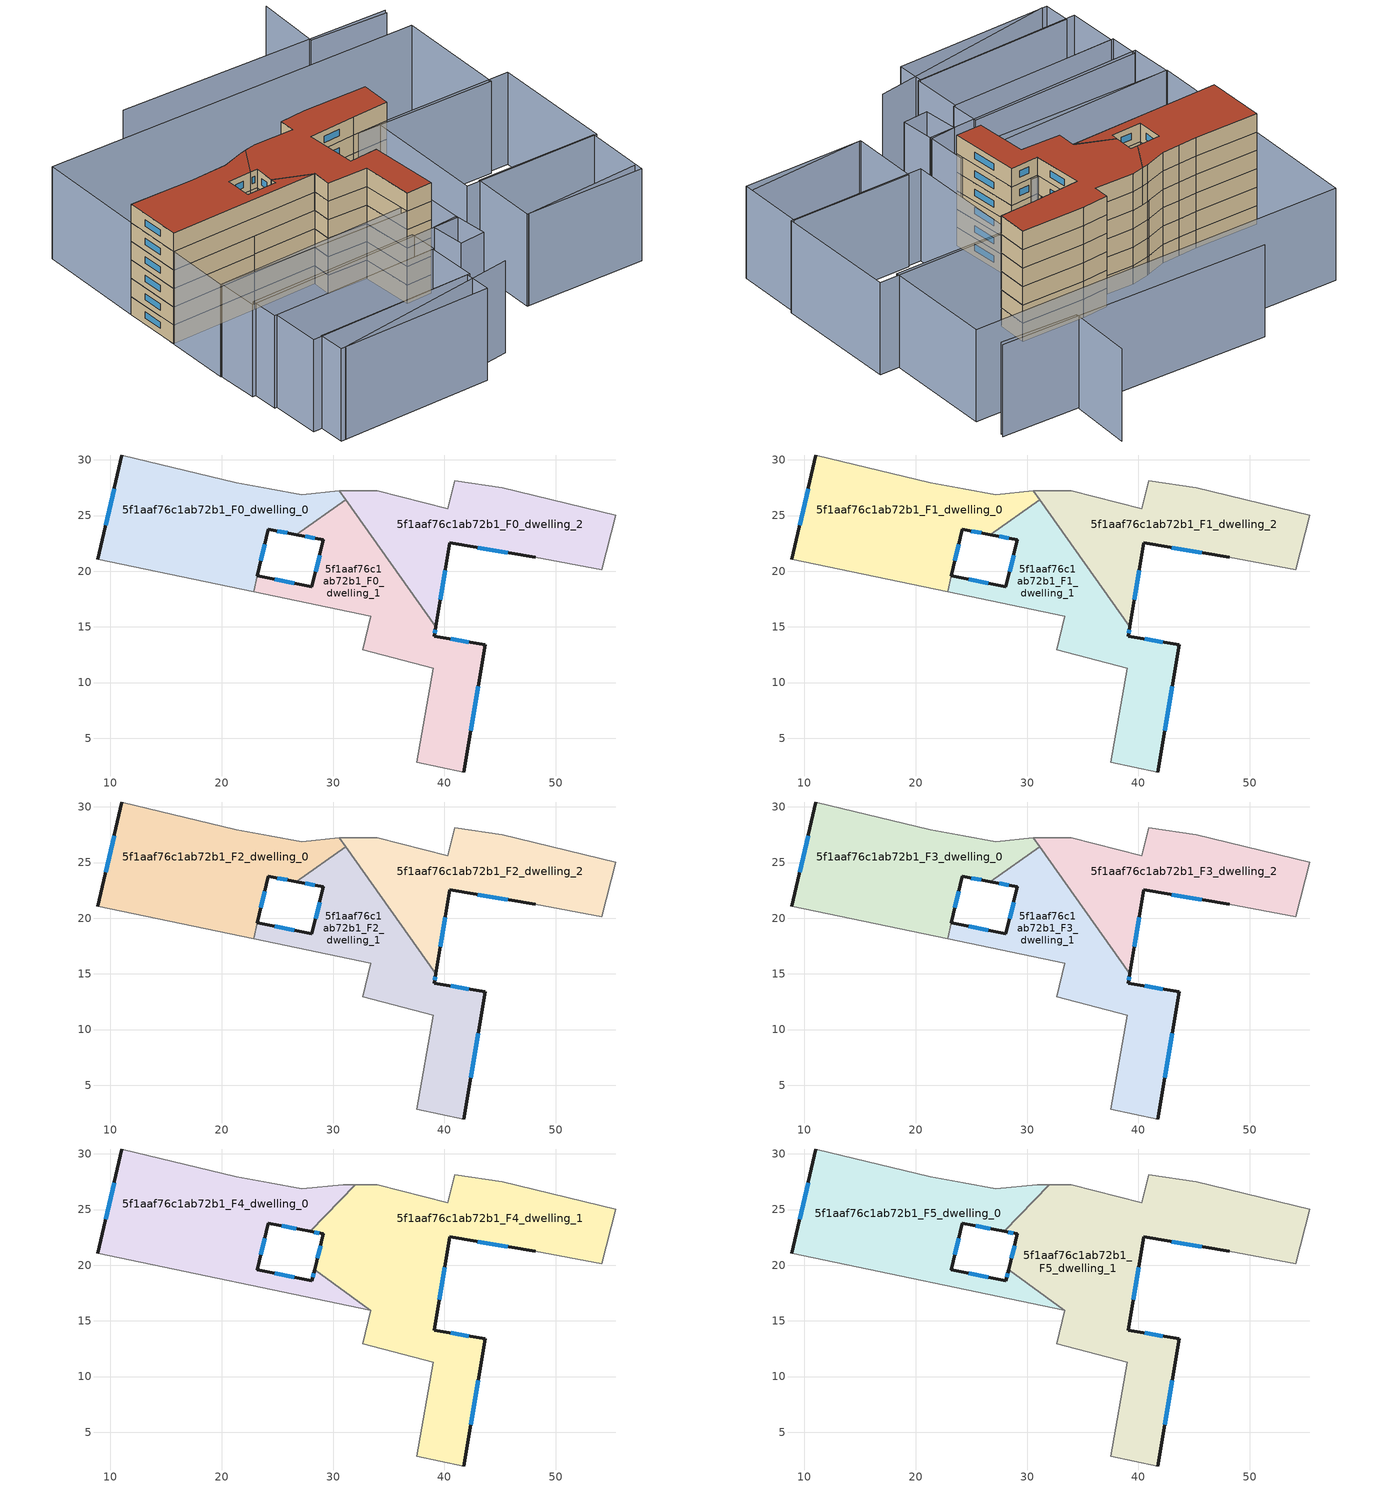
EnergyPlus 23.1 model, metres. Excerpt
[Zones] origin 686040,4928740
5f1aaf76c1ab72b1_F0_dwelling_0
 floor ground (EU_floor_Construction): 30.55,27.21 31.11,26.41 26.69,23.27 24.15,23.76 23.18,19.58 22.85,18.15 8.88,21.08 11.02,30.43 21.29,27.95 24.25,27.41 27.17,26.87 z0
 wall outside (EU_wall_Construction): 11.02,30.43 8.88,21.08 / 23.18,19.58 24.15,23.76 26.69,23.27 z0:3
 wall adiabatic (EU_wall_Construction): 8.88,21.08 22.85,18.15 / 30.55,27.21 27.17,26.87 24.25,27.41 21.29,27.95 11.02,30.43 z0:3
 wall to 5f1aaf76c1ab72b1_F0_dwelling_1 (EU_wall_Construction): 26.69,23.27 31.11,26.41 / 22.85,18.15 23.19,19.58 z0:3
 wall to 5f1aaf76c1ab72b1_F0_dwelling_2 (EU_wall_Construction): 31.11,26.41 30.55,27.21 z0:3
 window (EU_Window_Construction): 10.33,27.39 9.58,24.12 / 24.98,23.6 25.87,23.43 / 23.5,20.94 23.84,22.4 z0.98:2.02
5f1aaf76c1ab72b1_F0_dwelling_1
 floor ground (EU_floor_Construction): 39.2,15 39.06,14.16 43.67,13.38 41.74,1.96 37.51,2.83 38.98,11.28 32.64,12.92 33.39,15.94 22.85,18.15 23.19,19.58 28.08,18.59 29.13,22.8 26.69,23.27 31.11,26.41 z0
 wall outside (EU_wall_Construction): 26.69,23.27 29.13,22.8 28.08,18.59 23.19,19.58 / 41.74,1.96 43.67,13.38 39.06,14.16 39.2,15 z0:3
 wall adiabatic (EU_wall_Construction): 22.85,18.15 33.39,15.94 32.64,12.92 38.98,11.28 37.51,2.83 41.74,1.96 z0:3
 wall to 5f1aaf76c1ab72b1_F0_dwelling_2 (EU_wall_Construction): 39.2,15 31.11,26.41 z0:3
 window (EU_Window_Construction): 26.49,18.92 24.78,19.26 / 28.79,21.43 28.42,19.96 / 27.49,23.12 28.34,22.96 / 39.11,14.44 39.16,14.73 / 42.17,13.64 40.56,13.91 / 42.37,5.68 43.04,9.67 z0.98:2.02
5f1aaf76c1ab72b1_F0_dwelling_2
 floor ground (EU_floor_Construction): 55.36,25 54.11,20.13 48.17,21.23 40.48,22.53 39.2,15 30.55,27.21 30.89,27.24 33.96,27.2 40.29,25.59 40.92,28.14 45.18,27.51 z0
 wall outside (EU_wall_Construction): 39.2,15 40.48,22.53 48.17,21.23 z0:3
 wall adiabatic (EU_wall_Construction): 48.17,21.23 54.11,20.13 55.36,25 45.18,27.51 40.92,28.14 40.29,25.59 33.96,27.2 30.89,27.24 30.55,27.21 z0:3
 window (EU_Window_Construction): 42.98,22.11 45.67,21.66 / 39.62,17.45 40.07,20.08 z0.98:2.02
5f1aaf76c1ab72b1_F1_dwelling_0
 floor to 5f1aaf76c1ab72b1_F0_dwelling_0 (EU_floor_Construction): 30.55,27.21 31.11,26.41 26.69,23.27 24.15,23.76 23.18,19.58 22.85,18.15 8.88,21.08 11.02,30.43 21.29,27.95 24.25,27.41 27.17,26.87 z3
 wall outside (EU_wall_Construction): 11.02,30.43 8.88,21.08 / 23.18,19.58 24.15,23.76 26.69,23.27 z3:6
 wall adiabatic (EU_wall_Construction): 8.88,21.08 22.85,18.15 / 30.55,27.21 27.17,26.87 24.25,27.41 21.29,27.95 11.02,30.43 z3:6
 wall to 5f1aaf76c1ab72b1_F1_dwelling_1 (EU_wall_Construction): 26.69,23.27 31.11,26.41 / 22.85,18.15 23.19,19.58 z3:6
 wall to 5f1aaf76c1ab72b1_F1_dwelling_2 (EU_wall_Construction): 31.11,26.41 30.55,27.21 z3:6
 window (EU_Window_Construction): 10.33,27.39 9.58,24.12 / 24.98,23.6 25.87,23.43 / 23.5,20.94 23.84,22.4 z3.98:5.02
5f1aaf76c1ab72b1_F1_dwelling_1
 floor to 5f1aaf76c1ab72b1_F0_dwelling_1 (EU_floor_Construction): 39.2,15 39.06,14.16 43.67,13.38 41.74,1.96 37.51,2.83 38.98,11.28 32.64,12.92 33.39,15.94 22.85,18.15 23.19,19.58 28.08,18.59 29.13,22.8 26.69,23.27 31.11,26.41 z3
 wall outside (EU_wall_Construction): 26.69,23.27 29.13,22.8 28.08,18.59 23.19,19.58 / 41.74,1.96 43.67,13.38 39.06,14.16 39.2,15 z3:6
 wall adiabatic (EU_wall_Construction): 22.85,18.15 33.39,15.94 32.64,12.92 38.98,11.28 37.51,2.83 41.74,1.96 z3:6
 wall to 5f1aaf76c1ab72b1_F1_dwelling_2 (EU_wall_Construction): 39.2,15 31.11,26.41 z3:6
 window (EU_Window_Construction): 26.49,18.92 24.78,19.26 / 28.79,21.43 28.42,19.96 / 27.49,23.12 28.34,22.96 / 39.11,14.44 39.16,14.73 / 42.17,13.64 40.56,13.91 / 42.37,5.68 43.04,9.67 z3.98:5.02
5f1aaf76c1ab72b1_F1_dwelling_2
 floor to 5f1aaf76c1ab72b1_F0_dwelling_2 (EU_floor_Construction): 55.36,25 54.11,20.13 48.17,21.23 40.48,22.53 39.2,15 30.55,27.21 30.89,27.24 33.96,27.2 40.29,25.59 40.92,28.14 45.18,27.51 z3
 wall outside (EU_wall_Construction): 39.2,15 40.48,22.53 48.17,21.23 z3:6
 wall adiabatic (EU_wall_Construction): 48.17,21.23 54.11,20.13 55.36,25 45.18,27.51 40.92,28.14 40.29,25.59 33.96,27.2 30.89,27.24 30.55,27.21 z3:6
 window (EU_Window_Construction): 42.98,22.11 45.67,21.66 / 39.62,17.45 40.07,20.08 z3.98:5.02
5f1aaf76c1ab72b1_F2_dwelling_0
 floor to 5f1aaf76c1ab72b1_F1_dwelling_0 (EU_floor_Construction): 30.55,27.21 31.11,26.41 26.69,23.27 24.15,23.76 23.18,19.58 22.85,18.15 8.88,21.08 11.02,30.43 21.29,27.95 24.25,27.41 27.17,26.87 z6
 wall outside (EU_wall_Construction): 11.02,30.43 8.88,21.08 / 23.18,19.58 24.15,23.76 26.69,23.27 z6:9
 wall adiabatic (EU_wall_Construction): 8.88,21.08 22.85,18.15 / 30.55,27.21 27.17,26.87 24.25,27.41 21.29,27.95 11.02,30.43 z6:9
 wall to 5f1aaf76c1ab72b1_F2_dwelling_1 (EU_wall_Construction): 26.69,23.27 31.11,26.41 / 22.85,18.15 23.19,19.58 z6:9
 wall to 5f1aaf76c1ab72b1_F2_dwelling_2 (EU_wall_Construction): 31.11,26.41 30.55,27.21 z6:9
 window (EU_Window_Construction): 10.33,27.39 9.58,24.12 / 24.98,23.6 25.87,23.43 / 23.5,20.94 23.84,22.4 z6.98:8.02
5f1aaf76c1ab72b1_F2_dwelling_1
 floor to 5f1aaf76c1ab72b1_F1_dwelling_1 (EU_floor_Construction): 39.2,15 39.06,14.16 43.67,13.38 41.74,1.96 37.51,2.83 38.98,11.28 32.64,12.92 33.39,15.94 22.85,18.15 23.19,19.58 28.08,18.59 29.13,22.8 26.69,23.27 31.11,26.41 z6
 wall outside (EU_wall_Construction): 26.69,23.27 29.13,22.8 28.08,18.59 23.19,19.58 / 41.74,1.96 43.67,13.38 39.06,14.16 39.2,15 z6:9
 wall adiabatic (EU_wall_Construction): 22.85,18.15 33.39,15.94 32.64,12.92 38.98,11.28 37.51,2.83 41.74,1.96 z6:9
 wall to 5f1aaf76c1ab72b1_F2_dwelling_2 (EU_wall_Construction): 39.2,15 31.11,26.41 z6:9
 window (EU_Window_Construction): 26.49,18.92 24.78,19.26 / 28.79,21.43 28.42,19.96 / 27.49,23.12 28.34,22.96 / 39.11,14.44 39.16,14.73 / 42.17,13.64 40.56,13.91 / 42.37,5.68 43.04,9.67 z6.98:8.02
5f1aaf76c1ab72b1_F2_dwelling_2
 floor to 5f1aaf76c1ab72b1_F1_dwelling_2 (EU_floor_Construction): 55.36,25 54.11,20.13 48.17,21.23 40.48,22.53 39.2,15 30.55,27.21 30.89,27.24 33.96,27.2 40.29,25.59 40.92,28.14 45.18,27.51 z6
 wall outside (EU_wall_Construction): 39.2,15 40.48,22.53 48.17,21.23 z6:9
 wall adiabatic (EU_wall_Construction): 48.17,21.23 54.11,20.13 55.36,25 45.18,27.51 40.92,28.14 40.29,25.59 33.96,27.2 30.89,27.24 30.55,27.21 z6:9
 window (EU_Window_Construction): 42.98,22.11 45.67,21.66 / 39.62,17.45 40.07,20.08 z6.98:8.02
5f1aaf76c1ab72b1_F3_dwelling_0
 floor to 5f1aaf76c1ab72b1_F2_dwelling_0 (EU_floor_Construction): 30.55,27.21 31.11,26.41 26.69,23.27 24.15,23.76 23.18,19.58 22.85,18.15 8.88,21.08 11.02,30.43 21.29,27.95 24.25,27.41 27.17,26.87 z9
 wall outside (EU_wall_Construction): 11.02,30.43 8.88,21.08 / 23.18,19.58 24.15,23.76 26.69,23.27 z9:12
 wall adiabatic (EU_wall_Construction): 8.88,21.08 22.85,18.15 / 30.55,27.21 27.17,26.87 24.25,27.41 21.29,27.95 11.02,30.43 z9:12
 wall to 5f1aaf76c1ab72b1_F3_dwelling_1 (EU_wall_Construction): 26.69,23.27 31.11,26.41 / 22.85,18.15 23.19,19.58 z9:12
 wall to 5f1aaf76c1ab72b1_F3_dwelling_2 (EU_wall_Construction): 31.11,26.41 30.55,27.21 z9:12
 window (EU_Window_Construction): 10.33,27.39 9.58,24.12 / 24.98,23.6 25.87,23.43 / 23.5,20.94 23.84,22.4 z9.98:11.02
5f1aaf76c1ab72b1_F3_dwelling_1
 floor to 5f1aaf76c1ab72b1_F2_dwelling_1 (EU_floor_Construction): 39.2,15 39.06,14.16 43.67,13.38 41.74,1.96 37.51,2.83 38.98,11.28 32.64,12.92 33.39,15.94 22.85,18.15 23.19,19.58 28.08,18.59 29.13,22.8 26.69,23.27 31.11,26.41 z9
 wall outside (EU_wall_Construction): 26.69,23.27 29.13,22.8 28.08,18.59 23.19,19.58 / 41.74,1.96 43.67,13.38 39.06,14.16 39.2,15 z9:12
 wall adiabatic (EU_wall_Construction): 22.85,18.15 33.39,15.94 32.64,12.92 38.98,11.28 37.51,2.83 41.74,1.96 z9:12
 wall to 5f1aaf76c1ab72b1_F3_dwelling_2 (EU_wall_Construction): 39.2,15 31.11,26.41 z9:12
 window (EU_Window_Construction): 26.49,18.92 24.78,19.26 / 28.79,21.43 28.42,19.96 / 27.49,23.12 28.34,22.96 / 39.11,14.44 39.16,14.73 / 42.17,13.64 40.56,13.91 / 42.37,5.68 43.04,9.67 z9.98:11.02
5f1aaf76c1ab72b1_F3_dwelling_2
 floor to 5f1aaf76c1ab72b1_F2_dwelling_2 (EU_floor_Construction): 55.36,25 54.11,20.13 48.17,21.23 40.48,22.53 39.2,15 30.55,27.21 30.89,27.24 33.96,27.2 40.29,25.59 40.92,28.14 45.18,27.51 z9
 wall outside (EU_wall_Construction): 39.2,15 40.48,22.53 48.17,21.23 z9:12
 wall adiabatic (EU_wall_Construction): 48.17,21.23 54.11,20.13 55.36,25 45.18,27.51 40.92,28.14 40.29,25.59 33.96,27.2 30.89,27.24 30.55,27.21 z9:12
 window (EU_Window_Construction): 42.98,22.11 45.67,21.66 / 39.62,17.45 40.07,20.08 z9.98:11.02
5f1aaf76c1ab72b1_F4_dwelling_0
 floor to 5f1aaf76c1ab72b1_F3_dwelling_0 (EU_floor_Construction): 30.55,27.21 31.11,26.41 26.69,23.27 24.15,23.76 22.85,18.15 8.88,21.08 11.02,30.43 21.29,27.95 24.25,27.41 27.17,26.87 z12
 floor to 5f1aaf76c1ab72b1_F3_dwelling_1 (EU_floor_Construction): 33.35,15.95 22.85,18.15 23.19,19.58 28.08,18.59 28.33,19.6 z12; 31.11,26.41 31.14,26.37 27.92,23.04 26.69,23.27 z12
 floor to 5f1aaf76c1ab72b1_F3_dwelling_2 (EU_floor_Construction): 31.97,27.23 31.14,26.37 30.55,27.21 30.89,27.24 z12
 wall outside (EU_wall_Construction): 28.33,19.6 28.08,18.59 23.18,19.58 24.15,23.76 27.93,23.04 / 11.02,30.43 8.88,21.08 z12:15
 wall adiabatic (EU_wall_Construction): 31.97,27.23 30.89,27.24 27.17,26.87 24.25,27.41 21.29,27.95 11.02,30.43 / 8.88,21.08 33.35,15.95 z12:15
 wall to 5f1aaf76c1ab72b1_F4_dwelling_1 (EU_wall_Construction): 27.93,23.04 31.97,27.23 / 33.35,15.95 28.33,19.6 z12:15
 window (EU_Window_Construction): 25.38,23.53 26.7,23.27 / 23.5,20.94 23.84,22.4 / 26.49,18.92 24.78,19.26 / 28.25,19.27 28.16,18.92 / 10.33,27.39 9.58,24.12 z12.98:14.02
5f1aaf76c1ab72b1_F4_dwelling_1
 floor to 5f1aaf76c1ab72b1_F3_dwelling_1 (EU_floor_Construction): 39.2,15 39.06,14.16 43.67,13.38 41.74,1.96 37.51,2.83 38.98,11.28 32.64,12.92 33.39,15.94 33.35,15.95 28.33,19.6 29.13,22.8 27.92,23.04 31.14,26.37 z12
 floor to 5f1aaf76c1ab72b1_F3_dwelling_2 (EU_floor_Construction): 55.36,25 54.11,20.13 48.17,21.23 40.48,22.53 39.2,15 31.14,26.37 31.97,27.23 33.96,27.2 40.29,25.59 40.92,28.14 45.18,27.51 z12
 wall outside (EU_wall_Construction): 27.93,23.04 29.13,22.8 28.33,19.6 / 41.74,1.96 43.67,13.38 39.06,14.16 40.48,22.53 48.17,21.23 z12:15
 wall adiabatic (EU_wall_Construction): 33.35,15.95 33.39,15.94 32.64,12.92 38.98,11.28 37.51,2.83 41.74,1.96 / 48.17,21.23 54.11,20.13 55.36,25 45.18,27.51 40.92,28.14 40.29,25.59 33.96,27.2 31.97,27.23 z12:15
 window (EU_Window_Construction): 28.87,21.76 28.59,20.64 / 28.32,22.96 28.74,22.88 / 42.98,22.11 45.67,21.66 / 39.52,16.89 40.02,19.81 / 42.17,13.64 40.56,13.91 / 42.37,5.68 43.04,9.67 z12.98:14.02
5f1aaf76c1ab72b1_F5_dwelling_0
 floor to 5f1aaf76c1ab72b1_F4_dwelling_0 (EU_floor_Construction): 31.97,27.23 27.92,23.04 24.15,23.76 23.18,19.58 28.08,18.59 28.33,19.6 33.35,15.95 8.88,21.08 11.02,30.43 21.29,27.95 24.25,27.41 27.17,26.87 30.89,27.24 z15
 wall outside (EU_wall_Construction): 28.33,19.6 28.08,18.59 23.18,19.58 24.15,23.76 27.93,23.04 / 11.02,30.43 8.88,21.08 z15:18
 wall adiabatic (EU_wall_Construction): 31.97,27.23 30.89,27.24 27.17,26.87 24.25,27.41 21.29,27.95 11.02,30.43 / 8.88,21.08 33.35,15.95 z15:18
 wall to 5f1aaf76c1ab72b1_F5_dwelling_1 (EU_wall_Construction): 27.93,23.04 31.97,27.23 / 33.35,15.95 28.33,19.6 z15:18
 window (EU_Window_Construction): 25.38,23.53 26.7,23.27 / 23.5,20.94 23.84,22.4 / 26.49,18.92 24.78,19.26 / 28.25,19.27 28.16,18.92 / 10.33,27.39 9.58,24.12 z15.98:17.02
 roof outside (EU_roof_Construction): 33.35,15.95 28.33,19.6 28.08,18.59 23.18,19.58 24.15,23.76 27.93,23.04 31.97,27.23 30.89,27.24 27.17,26.87 24.25,27.41 21.29,27.95 11.02,30.43 8.88,21.08 z18
5f1aaf76c1ab72b1_F5_dwelling_1
 floor to 5f1aaf76c1ab72b1_F4_dwelling_1 (EU_floor_Construction): 55.36,25 54.11,20.13 48.17,21.23 40.48,22.53 39.06,14.16 43.67,13.38 41.74,1.96 37.51,2.83 38.98,11.28 32.64,12.92 33.39,15.94 33.35,15.95 28.33,19.6 29.13,22.8 27.92,23.04 31.97,27.23 33.96,27.2 40.29,25.59 40.92,28.14 45.18,27.51 z15
 wall outside (EU_wall_Construction): 27.93,23.04 29.13,22.8 28.33,19.6 / 41.74,1.96 43.67,13.38 39.06,14.16 40.48,22.53 48.17,21.23 z15:18
 wall adiabatic (EU_wall_Construction): 33.35,15.95 33.39,15.94 32.64,12.92 38.98,11.28 37.51,2.83 41.74,1.96 / 48.17,21.23 54.11,20.13 55.36,25 45.18,27.51 40.92,28.14 40.29,25.59 33.96,27.2 31.97,27.23 z15:18
 window (EU_Window_Construction): 28.87,21.76 28.59,20.64 / 28.32,22.96 28.74,22.88 / 42.98,22.11 45.67,21.66 / 39.52,16.89 40.02,19.81 / 42.17,13.64 40.56,13.91 / 42.37,5.68 43.04,9.67 z15.98:17.02
 roof outside (EU_roof_Construction): 41.74,1.96 43.67,13.38 39.06,14.16 40.48,22.53 48.17,21.23 54.11,20.13 55.36,25 45.18,27.51 40.92,28.14 40.29,25.59 33.96,27.2 31.97,27.23 27.93,23.04 29.13,22.8 28.33,19.6 33.35,15.95 33.39,15.94 32.64,12.92 38.98,11.28 37.51,2.83 z18
shading: 47.7,-10.54 66.87,-13.82 / 4.68,-13.11 36.14,-15.81 / 75.98,38 63.76,41.55 / 63.76,41.55 66.8,52.02 / 76.42,38.62 33.13,50.07 / 4.82,-8.61 29.94,-14.15 / 29.94,-14.15 28.99,-18.47 / 28.99,-18.47 3.87,-12.94 / 3.87,-12.94 4.82,-8.61 / 50.14,0.3 69.41,-4.38 / 69.41,-4.38 66.79,-15.17 / 66.79,-15.17 47.52,-10.49 / 47.52,-10.49 50.14,0.3 / 5.08,-0.42 32.06,-6.22 / 32.06,-6.22 30.34,-14.24 / 30.34,-14.24 3.35,-8.44 / 3.35,-8.44 5.08,-0.42 / 40.85,-3.24 39.99,-8.88 / 39.99,-8.88 35.82,-8.24 / 35.82,-8.24 36.68,-2.61 / 36.68,-2.61 40.85,-3.24 / 32.28,-6.26 4.72,-0.36 / 4.72,-0.36 5.73,4.33 / 5.73,4.33 33.29,-1.57 / 33.29,-1.57 32.28,-6.26 / 40.8,-3.57 5.07,3.84 / 5.07,3.84 6.46,10.55 / 6.46,10.55 42.19,3.14 / 42.19,3.14 40.8,-3.57 / 47.93,0.65 52.72,20.47 / 52.72,20.47 74.57,15.19 / 74.57,15.19 69.78,-4.63 / 69.78,-4.63 47.93,0.65 / 37.51,2.83 6.28,10.6 / 6.28,10.6 9.11,21.98 / 9.11,21.98 40.34,14.22 / 40.34,14.22 37.51,2.83 / 71.25,15.44 11.02,30.43 / 11.02,30.43 15.46,48.27 / 15.46,48.27 75.69,33.28 / 75.69,33.28 71.25,15.44 z0:15
[Building]
EU S2 Campaign: North Axis=0; Terrain=City; Solar Distribution=FullExterior
[Site:Location]
Bologna: Latitude=44.5; Longitude=11.25; Time Zone=1; Elevation=37
[SizingPeriod:WeatherFileDays]
AnnualSizingPeriod: Begin Month=1; Begin Day of Month=1; End Month=12; End Day of Month=31; Day of Week for Start Day=Monday; Use Weather File Daylight Saving Period=No; Use Weather File Rain and Snow Indicators=No
[MATERIAL]
EU_InternalMass_Material: Roughness=MediumRough; Thickness=0.1; Conductivity=1; Density=1800; Specific Heat=900; Thermal Absorptance=0.9; Solar Absorptance=0.7; Visible Absorptance=0.7
[MATERIAL:NOMASS] Roughness=MediumRough; Thermal Absorptance=0.9; Solar Absorptance=0.7; Visible Absorptance=0.7
Name | Thermal Resistance
EU_wall_NoMass | 0.905828
EU_roof_NoMass | 0.37593
EU_floor_NoMass | 0.67114
[WINDOWMATERIAL:SIMPLEGLAZINGSYSTEM]
EU_Window_SimpleGlazing: UFactor=4.52486; Solar Heat Gain Coefficient=0.85; Visible Transmittance=0.85
[CONSTRUCTION]
EU_wall_Construction: EU_wall_NoMass
EU_roof_Construction: EU_roof_NoMass
EU_floor_Construction: EU_floor_NoMass
EU_InternalMass_Construction: EU_InternalMass_Material
EU_Window_Construction: EU_Window_SimpleGlazing
[ZONE] Type=1; Multiplier=1; Ceiling Height=autocalculate; Floor Area=autocalculate; Part of Total Floor Area=Yes
Name | Volume
5f1aaf76c1ab72b1_F0_dwelling_0; 5f1aaf76c1ab72b1_F1_dwelling_0; 5f1aaf76c1ab72b1_F2_dwelling_0; 5f1aaf76c1ab72b1_F3_dwelling_0 | 455.112
5f1aaf76c1ab72b1_F4_dwelling_0 | 508.785
5f1aaf76c1ab72b1_F5_dwelling_0 | 508.815
5f1aaf76c1ab72b1_F0_dwelling_1 | 431.61
5f1aaf76c1ab72b1_F1_dwelling_1; 5f1aaf76c1ab72b1_F2_dwelling_1; 5f1aaf76c1ab72b1_F3_dwelling_1 | 431.607
5f1aaf76c1ab72b1_F4_dwelling_1 | 788.319
5f1aaf76c1ab72b1_F5_dwelling_1 | 788.325
5f1aaf76c1ab72b1_F0_dwelling_2; 5f1aaf76c1ab72b1_F1_dwelling_2; 5f1aaf76c1ab72b1_F2_dwelling_2; 5f1aaf76c1ab72b1_F3_dwelling_2 | 410.396
[INTERNALMASS] Construction=EU_InternalMass_Construction
Name | Zone or ZoneList | Surface Area
5f1aaf76c1ab72b1_F0_dwelling_0_EU_InternalMass | 5f1aaf76c1ab72b1_F0_dwelling_0 | 151.709
5f1aaf76c1ab72b1_F0_dwelling_1_EU_InternalMass | 5f1aaf76c1ab72b1_F0_dwelling_1 | 143.869
5f1aaf76c1ab72b1_F0_dwelling_2_EU_InternalMass | 5f1aaf76c1ab72b1_F0_dwelling_2 | 136.799
5f1aaf76c1ab72b1_F1_dwelling_0_EU_InternalMass | 5f1aaf76c1ab72b1_F1_dwelling_0 | 151.709
5f1aaf76c1ab72b1_F1_dwelling_1_EU_InternalMass | 5f1aaf76c1ab72b1_F1_dwelling_1 | 143.869
5f1aaf76c1ab72b1_F1_dwelling_2_EU_InternalMass | 5f1aaf76c1ab72b1_F1_dwelling_2 | 136.799
5f1aaf76c1ab72b1_F2_dwelling_0_EU_InternalMass | 5f1aaf76c1ab72b1_F2_dwelling_0 | 151.709
5f1aaf76c1ab72b1_F2_dwelling_1_EU_InternalMass | 5f1aaf76c1ab72b1_F2_dwelling_1 | 143.869
5f1aaf76c1ab72b1_F2_dwelling_2_EU_InternalMass | 5f1aaf76c1ab72b1_F2_dwelling_2 | 136.799
5f1aaf76c1ab72b1_F3_dwelling_0_EU_InternalMass | 5f1aaf76c1ab72b1_F3_dwelling_0 | 151.709
5f1aaf76c1ab72b1_F3_dwelling_1_EU_InternalMass | 5f1aaf76c1ab72b1_F3_dwelling_1 | 143.869
5f1aaf76c1ab72b1_F3_dwelling_2_EU_InternalMass | 5f1aaf76c1ab72b1_F3_dwelling_2 | 136.799
5f1aaf76c1ab72b1_F4_dwelling_0_EU_InternalMass | 5f1aaf76c1ab72b1_F4_dwelling_0 | 169.604
5f1aaf76c1ab72b1_F4_dwelling_1_EU_InternalMass | 5f1aaf76c1ab72b1_F4_dwelling_1 | 262.776
5f1aaf76c1ab72b1_F5_dwelling_0_EU_InternalMass | 5f1aaf76c1ab72b1_F5_dwelling_0 | 169.604
5f1aaf76c1ab72b1_F5_dwelling_1_EU_InternalMass | 5f1aaf76c1ab72b1_F5_dwelling_1 | 262.776
[OTHEREQUIPMENT] Fuel Type=Electricity; Design Level Calculation Method=Watts/Area; Power per Zone Floor Area=1; Fraction Latent=0; Fraction Radiant=0; Fraction Lost=0; Carbon Dioxide Generation Rate=0; EndUse Subcategory=EU_Step8_InternalGains
Name | Zone or ZoneList or Space or SpaceList | Schedule
EU_Step8_InternalGain_5f1aaf76c1ab72b1_F0_dwelling_0_f000 | 5f1aaf76c1ab72b1_F0_dwelling_0 | EU_Step8_GainSchedule_5f1aaf76c1ab72b1_F0_dwelling_0_f000
EU_Step8_InternalGain_5f1aaf76c1ab72b1_F0_dwelling_1_f000 | 5f1aaf76c1ab72b1_F0_dwelling_1 | EU_Step8_GainSchedule_5f1aaf76c1ab72b1_F0_dwelling_1_f000
EU_Step8_InternalGain_5f1aaf76c1ab72b1_F0_dwelling_2_f000 | 5f1aaf76c1ab72b1_F0_dwelling_2 | EU_Step8_GainSchedule_5f1aaf76c1ab72b1_F0_dwelling_2_f000
EU_Step8_InternalGain_5f1aaf76c1ab72b1_F1_dwelling_0_f000 | 5f1aaf76c1ab72b1_F1_dwelling_0 | EU_Step8_GainSchedule_5f1aaf76c1ab72b1_F1_dwelling_0_f000
EU_Step8_InternalGain_5f1aaf76c1ab72b1_F1_dwelling_1_f000 | 5f1aaf76c1ab72b1_F1_dwelling_1 | EU_Step8_GainSchedule_5f1aaf76c1ab72b1_F1_dwelling_1_f000
EU_Step8_InternalGain_5f1aaf76c1ab72b1_F1_dwelling_2_f000 | 5f1aaf76c1ab72b1_F1_dwelling_2 | EU_Step8_GainSchedule_5f1aaf76c1ab72b1_F1_dwelling_2_f000
EU_Step8_InternalGain_5f1aaf76c1ab72b1_F2_dwelling_0_f000 | 5f1aaf76c1ab72b1_F2_dwelling_0 | EU_Step8_GainSchedule_5f1aaf76c1ab72b1_F2_dwelling_0_f000
EU_Step8_InternalGain_5f1aaf76c1ab72b1_F2_dwelling_1_f000 | 5f1aaf76c1ab72b1_F2_dwelling_1 | EU_Step8_GainSchedule_5f1aaf76c1ab72b1_F2_dwelling_1_f000
EU_Step8_InternalGain_5f1aaf76c1ab72b1_F2_dwelling_2_f000 | 5f1aaf76c1ab72b1_F2_dwelling_2 | EU_Step8_GainSchedule_5f1aaf76c1ab72b1_F2_dwelling_2_f000
EU_Step8_InternalGain_5f1aaf76c1ab72b1_F3_dwelling_0_f000 | 5f1aaf76c1ab72b1_F3_dwelling_0 | EU_Step8_GainSchedule_5f1aaf76c1ab72b1_F3_dwelling_0_f000
EU_Step8_InternalGain_5f1aaf76c1ab72b1_F3_dwelling_1_f000 | 5f1aaf76c1ab72b1_F3_dwelling_1 | EU_Step8_GainSchedule_5f1aaf76c1ab72b1_F3_dwelling_1_f000
EU_Step8_InternalGain_5f1aaf76c1ab72b1_F3_dwelling_2_f000 | 5f1aaf76c1ab72b1_F3_dwelling_2 | EU_Step8_GainSchedule_5f1aaf76c1ab72b1_F3_dwelling_2_f000
EU_Step8_InternalGain_5f1aaf76c1ab72b1_F4_dwelling_0_f000 | 5f1aaf76c1ab72b1_F4_dwelling_0 | EU_Step8_GainSchedule_5f1aaf76c1ab72b1_F4_dwelling_0_f000
EU_Step8_InternalGain_5f1aaf76c1ab72b1_F4_dwelling_1_f000 | 5f1aaf76c1ab72b1_F4_dwelling_1 | EU_Step8_GainSchedule_5f1aaf76c1ab72b1_F4_dwelling_1_f000
EU_Step8_InternalGain_5f1aaf76c1ab72b1_F5_dwelling_0_f000 | 5f1aaf76c1ab72b1_F5_dwelling_0 | EU_Step8_GainSchedule_5f1aaf76c1ab72b1_F5_dwelling_0_f000
EU_Step8_InternalGain_5f1aaf76c1ab72b1_F5_dwelling_1_f000 | 5f1aaf76c1ab72b1_F5_dwelling_1 | EU_Step8_GainSchedule_5f1aaf76c1ab72b1_F5_dwelling_1_f000
[ZONEVENTILATION:DESIGNFLOWRATE] Schedule=EU_AlwaysOn; Design Flow Rate Calculation Method=AirChanges/Hour; Air Changes per Hour=0.73129; Ventilation Type=Natural; Fan Pressure Rise=0; Fan Total Efficiency=1; Constant Term Coefficient=1; Temperature Term Coefficient=0; Velocity Term Coefficient=0; Velocity Squared Term Coefficient=0; Minimum Indoor Temperature=-100; Maximum Indoor Temperature=100; Delta Temperature=-100; Minimum Outdoor Temperature=-100; Maximum Outdoor Temperature=100; Maximum Wind Speed=40
Name | Zone or ZoneList or Space or SpaceList
EU_ConstantAir_5f1aaf76c1ab72b1_F0_dwelling_0 | 5f1aaf76c1ab72b1_F0_dwelling_0
EU_ConstantAir_5f1aaf76c1ab72b1_F0_dwelling_1 | 5f1aaf76c1ab72b1_F0_dwelling_1
EU_ConstantAir_5f1aaf76c1ab72b1_F0_dwelling_2 | 5f1aaf76c1ab72b1_F0_dwelling_2
EU_ConstantAir_5f1aaf76c1ab72b1_F1_dwelling_0 | 5f1aaf76c1ab72b1_F1_dwelling_0
EU_ConstantAir_5f1aaf76c1ab72b1_F1_dwelling_1 | 5f1aaf76c1ab72b1_F1_dwelling_1
EU_ConstantAir_5f1aaf76c1ab72b1_F1_dwelling_2 | 5f1aaf76c1ab72b1_F1_dwelling_2
EU_ConstantAir_5f1aaf76c1ab72b1_F2_dwelling_0 | 5f1aaf76c1ab72b1_F2_dwelling_0
EU_ConstantAir_5f1aaf76c1ab72b1_F2_dwelling_1 | 5f1aaf76c1ab72b1_F2_dwelling_1
EU_ConstantAir_5f1aaf76c1ab72b1_F2_dwelling_2 | 5f1aaf76c1ab72b1_F2_dwelling_2
EU_ConstantAir_5f1aaf76c1ab72b1_F3_dwelling_0 | 5f1aaf76c1ab72b1_F3_dwelling_0
EU_ConstantAir_5f1aaf76c1ab72b1_F3_dwelling_1 | 5f1aaf76c1ab72b1_F3_dwelling_1
EU_ConstantAir_5f1aaf76c1ab72b1_F3_dwelling_2 | 5f1aaf76c1ab72b1_F3_dwelling_2
EU_ConstantAir_5f1aaf76c1ab72b1_F4_dwelling_0 | 5f1aaf76c1ab72b1_F4_dwelling_0
EU_ConstantAir_5f1aaf76c1ab72b1_F4_dwelling_1 | 5f1aaf76c1ab72b1_F4_dwelling_1
EU_ConstantAir_5f1aaf76c1ab72b1_F5_dwelling_0 | 5f1aaf76c1ab72b1_F5_dwelling_0
EU_ConstantAir_5f1aaf76c1ab72b1_F5_dwelling_1 | 5f1aaf76c1ab72b1_F5_dwelling_1
[HVACTEMPLATE:THERMOSTAT] Constant Heating Setpoint=20; Constant Cooling Setpoint=50
EU_HeatOnly_5f1aaf76c1ab72b1_F0_dwelling_0; EU_HeatOnly_5f1aaf76c1ab72b1_F0_dwelling_1; EU_HeatOnly_5f1aaf76c1ab72b1_F0_dwelling_2; EU_HeatOnly_5f1aaf76c1ab72b1_F1_dwelling_0; EU_HeatOnly_5f1aaf76c1ab72b1_F1_dwelling_1; EU_HeatOnly_5f1aaf76c1ab72b1_F1_dwelling_2; EU_HeatOnly_5f1aaf76c1ab72b1_F2_dwelling_0; EU_HeatOnly_5f1aaf76c1ab72b1_F2_dwelling_1; EU_HeatOnly_5f1aaf76c1ab72b1_F2_dwelling_2; EU_HeatOnly_5f1aaf76c1ab72b1_F3_dwelling_0; EU_HeatOnly_5f1aaf76c1ab72b1_F3_dwelling_1; EU_HeatOnly_5f1aaf76c1ab72b1_F3_dwelling_2; EU_HeatOnly_5f1aaf76c1ab72b1_F4_dwelling_0; EU_HeatOnly_5f1aaf76c1ab72b1_F4_dwelling_1; EU_HeatOnly_5f1aaf76c1ab72b1_F5_dwelling_0; EU_HeatOnly_5f1aaf76c1ab72b1_F5_dwelling_1
[HVACTEMPLATE:ZONE:IDEALLOADSAIRSYSTEM] System Availability Schedule=EU_AlwaysOn; Maximum Heating Supply Air Temperature=50; Minimum Cooling Supply Air Temperature=13; Maximum Heating Supply Air Humidity Ratio=0.0156; Minimum Cooling Supply Air Humidity Ratio=0.0077; Heating Limit=NoLimit; Cooling Limit=NoLimit; Heating Availability Schedule=EU_AlwaysOn; Cooling Availability Schedule=EU_CoolingOff; Dehumidification Control Type=ConstantSensibleHeatRatio; Cooling Sensible Heat Ratio=0.7; Dehumidification Setpoint=60; Humidification Control Type=None; Humidification Setpoint=30; Outdoor Air Method=None; Outdoor Air Flow Rate per Person=0.00944; Outdoor Air Flow Rate per Zone Floor Area=0; Outdoor Air Flow Rate per Zone=0; Demand Controlled Ventilation Type=None; Outdoor Air Economizer Type=NoEconomizer; Heat Recovery Type=None; Sensible Heat Recovery Effectiveness=0.7; Latent Heat Recovery Effectiveness=0.65
Name | Template Thermostat
5f1aaf76c1ab72b1_F0_dwelling_0 | EU_HeatOnly_5f1aaf76c1ab72b1_F0_dwelling_0
5f1aaf76c1ab72b1_F0_dwelling_1 | EU_HeatOnly_5f1aaf76c1ab72b1_F0_dwelling_1
5f1aaf76c1ab72b1_F0_dwelling_2 | EU_HeatOnly_5f1aaf76c1ab72b1_F0_dwelling_2
5f1aaf76c1ab72b1_F1_dwelling_0 | EU_HeatOnly_5f1aaf76c1ab72b1_F1_dwelling_0
5f1aaf76c1ab72b1_F1_dwelling_1 | EU_HeatOnly_5f1aaf76c1ab72b1_F1_dwelling_1
5f1aaf76c1ab72b1_F1_dwelling_2 | EU_HeatOnly_5f1aaf76c1ab72b1_F1_dwelling_2
5f1aaf76c1ab72b1_F2_dwelling_0 | EU_HeatOnly_5f1aaf76c1ab72b1_F2_dwelling_0
5f1aaf76c1ab72b1_F2_dwelling_1 | EU_HeatOnly_5f1aaf76c1ab72b1_F2_dwelling_1
5f1aaf76c1ab72b1_F2_dwelling_2 | EU_HeatOnly_5f1aaf76c1ab72b1_F2_dwelling_2
5f1aaf76c1ab72b1_F3_dwelling_0 | EU_HeatOnly_5f1aaf76c1ab72b1_F3_dwelling_0
5f1aaf76c1ab72b1_F3_dwelling_1 | EU_HeatOnly_5f1aaf76c1ab72b1_F3_dwelling_1
5f1aaf76c1ab72b1_F3_dwelling_2 | EU_HeatOnly_5f1aaf76c1ab72b1_F3_dwelling_2
5f1aaf76c1ab72b1_F4_dwelling_0 | EU_HeatOnly_5f1aaf76c1ab72b1_F4_dwelling_0
5f1aaf76c1ab72b1_F4_dwelling_1 | EU_HeatOnly_5f1aaf76c1ab72b1_F4_dwelling_1
5f1aaf76c1ab72b1_F5_dwelling_0 | EU_HeatOnly_5f1aaf76c1ab72b1_F5_dwelling_0
5f1aaf76c1ab72b1_F5_dwelling_1 | EU_HeatOnly_5f1aaf76c1ab72b1_F5_dwelling_1
[SIZING:ZONE] Zone Cooling Design Supply Air Temperature Input Method=SupplyAirTemperature; Zone Cooling Design Supply Air Temperature=13; Zone Heating Design Supply Air Temperature Input Method=SupplyAirTemperature; Zone Heating Design Supply Air Temperature=50; Zone Cooling Design Supply Air Humidity Ratio=0.008; Zone Heating Design Supply Air Humidity Ratio=0.008; Cooling Design Air Flow Method=DesignDay; Cooling Design Air Flow Rate=0; Cooling Minimum Air Flow per Zone Floor Area=0.000762; Cooling Minimum Air Flow=0; Cooling Minimum Air Flow Fraction=0.2; Heating Design Air Flow Method=DesignDay; Heating Design Air Flow Rate=0; Heating Maximum Air Flow per Zone Floor Area=0.002032; Heating Maximum Air Flow=0.141576; Heating Maximum Air Flow Fraction=0.3; Account for Dedicated Outdoor Air System=No; Dedicated Outdoor Air System Control Strategy=NeutralSupplyAir; Dedicated Outdoor Air Low Setpoint Temperature for Design=autosize; Dedicated Outdoor Air High Setpoint Temperature for Design=autosize; Zone Load Sizing Method=Sensible Load Only No Latent Load; Zone Latent Cooling Design Supply Air Humidity Ratio Input Method=HumidityRatioDifference; Zone Cooling Design Supply Air Humidity Ratio Difference=0.005; Zone Latent Heating Design Supply Air Humidity Ratio Input Method=HumidityRatioDifference; Zone Humidification Design Supply Air Humidity Ratio Difference=0.005
5f1aaf76c1ab72b1_F0_dwelling_0; 5f1aaf76c1ab72b1_F0_dwelling_1; 5f1aaf76c1ab72b1_F0_dwelling_2; 5f1aaf76c1ab72b1_F1_dwelling_0; 5f1aaf76c1ab72b1_F1_dwelling_1; 5f1aaf76c1ab72b1_F1_dwelling_2; 5f1aaf76c1ab72b1_F2_dwelling_0; 5f1aaf76c1ab72b1_F2_dwelling_1; 5f1aaf76c1ab72b1_F2_dwelling_2; 5f1aaf76c1ab72b1_F3_dwelling_0; 5f1aaf76c1ab72b1_F3_dwelling_1; 5f1aaf76c1ab72b1_F3_dwelling_2; 5f1aaf76c1ab72b1_F4_dwelling_0; 5f1aaf76c1ab72b1_F4_dwelling_1; 5f1aaf76c1ab72b1_F5_dwelling_0; 5f1aaf76c1ab72b1_F5_dwelling_1
[SCHEDULE:CONSTANT]
Name | Hourly Value
EU_AlwaysOn | 1
EU_CoolingOff | 0
[SCHEDULE:FILE] Column Number=1; Rows to Skip at Top=0; Number of Hours of Data=8760; Column Separator=Comma; Interpolate to Timestep=No; Minutes per Item=60; Adjust Schedule for Daylight Savings=Yes
Name | File
EU_Step8_GainSchedule_5f1aaf76c1ab72b1_F0_dwelling_0_f000 | ../../schedules/5f1aaf76c1ab72b1/5f1aaf76c1ab72b1_F0_dwelling_0_f000_gain.csv
EU_Step8_GainSchedule_5f1aaf76c1ab72b1_F0_dwelling_1_f000 | ../../schedules/5f1aaf76c1ab72b1/5f1aaf76c1ab72b1_F0_dwelling_1_f000_gain.csv
EU_Step8_GainSchedule_5f1aaf76c1ab72b1_F0_dwelling_2_f000 | ../../schedules/5f1aaf76c1ab72b1/5f1aaf76c1ab72b1_F0_dwelling_2_f000_gain.csv
EU_Step8_GainSchedule_5f1aaf76c1ab72b1_F1_dwelling_0_f000 | ../../schedules/5f1aaf76c1ab72b1/5f1aaf76c1ab72b1_F1_dwelling_0_f000_gain.csv
EU_Step8_GainSchedule_5f1aaf76c1ab72b1_F1_dwelling_1_f000 | ../../schedules/5f1aaf76c1ab72b1/5f1aaf76c1ab72b1_F1_dwelling_1_f000_gain.csv
EU_Step8_GainSchedule_5f1aaf76c1ab72b1_F1_dwelling_2_f000 | ../../schedules/5f1aaf76c1ab72b1/5f1aaf76c1ab72b1_F1_dwelling_2_f000_gain.csv
EU_Step8_GainSchedule_5f1aaf76c1ab72b1_F2_dwelling_0_f000 | ../../schedules/5f1aaf76c1ab72b1/5f1aaf76c1ab72b1_F2_dwelling_0_f000_gain.csv
EU_Step8_GainSchedule_5f1aaf76c1ab72b1_F2_dwelling_1_f000 | ../../schedules/5f1aaf76c1ab72b1/5f1aaf76c1ab72b1_F2_dwelling_1_f000_gain.csv
EU_Step8_GainSchedule_5f1aaf76c1ab72b1_F2_dwelling_2_f000 | ../../schedules/5f1aaf76c1ab72b1/5f1aaf76c1ab72b1_F2_dwelling_2_f000_gain.csv
EU_Step8_GainSchedule_5f1aaf76c1ab72b1_F3_dwelling_0_f000 | ../../schedules/5f1aaf76c1ab72b1/5f1aaf76c1ab72b1_F3_dwelling_0_f000_gain.csv
EU_Step8_GainSchedule_5f1aaf76c1ab72b1_F3_dwelling_1_f000 | ../../schedules/5f1aaf76c1ab72b1/5f1aaf76c1ab72b1_F3_dwelling_1_f000_gain.csv
EU_Step8_GainSchedule_5f1aaf76c1ab72b1_F3_dwelling_2_f000 | ../../schedules/5f1aaf76c1ab72b1/5f1aaf76c1ab72b1_F3_dwelling_2_f000_gain.csv
EU_Step8_GainSchedule_5f1aaf76c1ab72b1_F4_dwelling_0_f000 | ../../schedules/5f1aaf76c1ab72b1/5f1aaf76c1ab72b1_F4_dwelling_0_f000_gain.csv
EU_Step8_GainSchedule_5f1aaf76c1ab72b1_F4_dwelling_1_f000 | ../../schedules/5f1aaf76c1ab72b1/5f1aaf76c1ab72b1_F4_dwelling_1_f000_gain.csv
EU_Step8_GainSchedule_5f1aaf76c1ab72b1_F5_dwelling_0_f000 | ../../schedules/5f1aaf76c1ab72b1/5f1aaf76c1ab72b1_F5_dwelling_0_f000_gain.csv
EU_Step8_GainSchedule_5f1aaf76c1ab72b1_F5_dwelling_1_f000 | ../../schedules/5f1aaf76c1ab72b1/5f1aaf76c1ab72b1_F5_dwelling_1_f000_gain.csv
